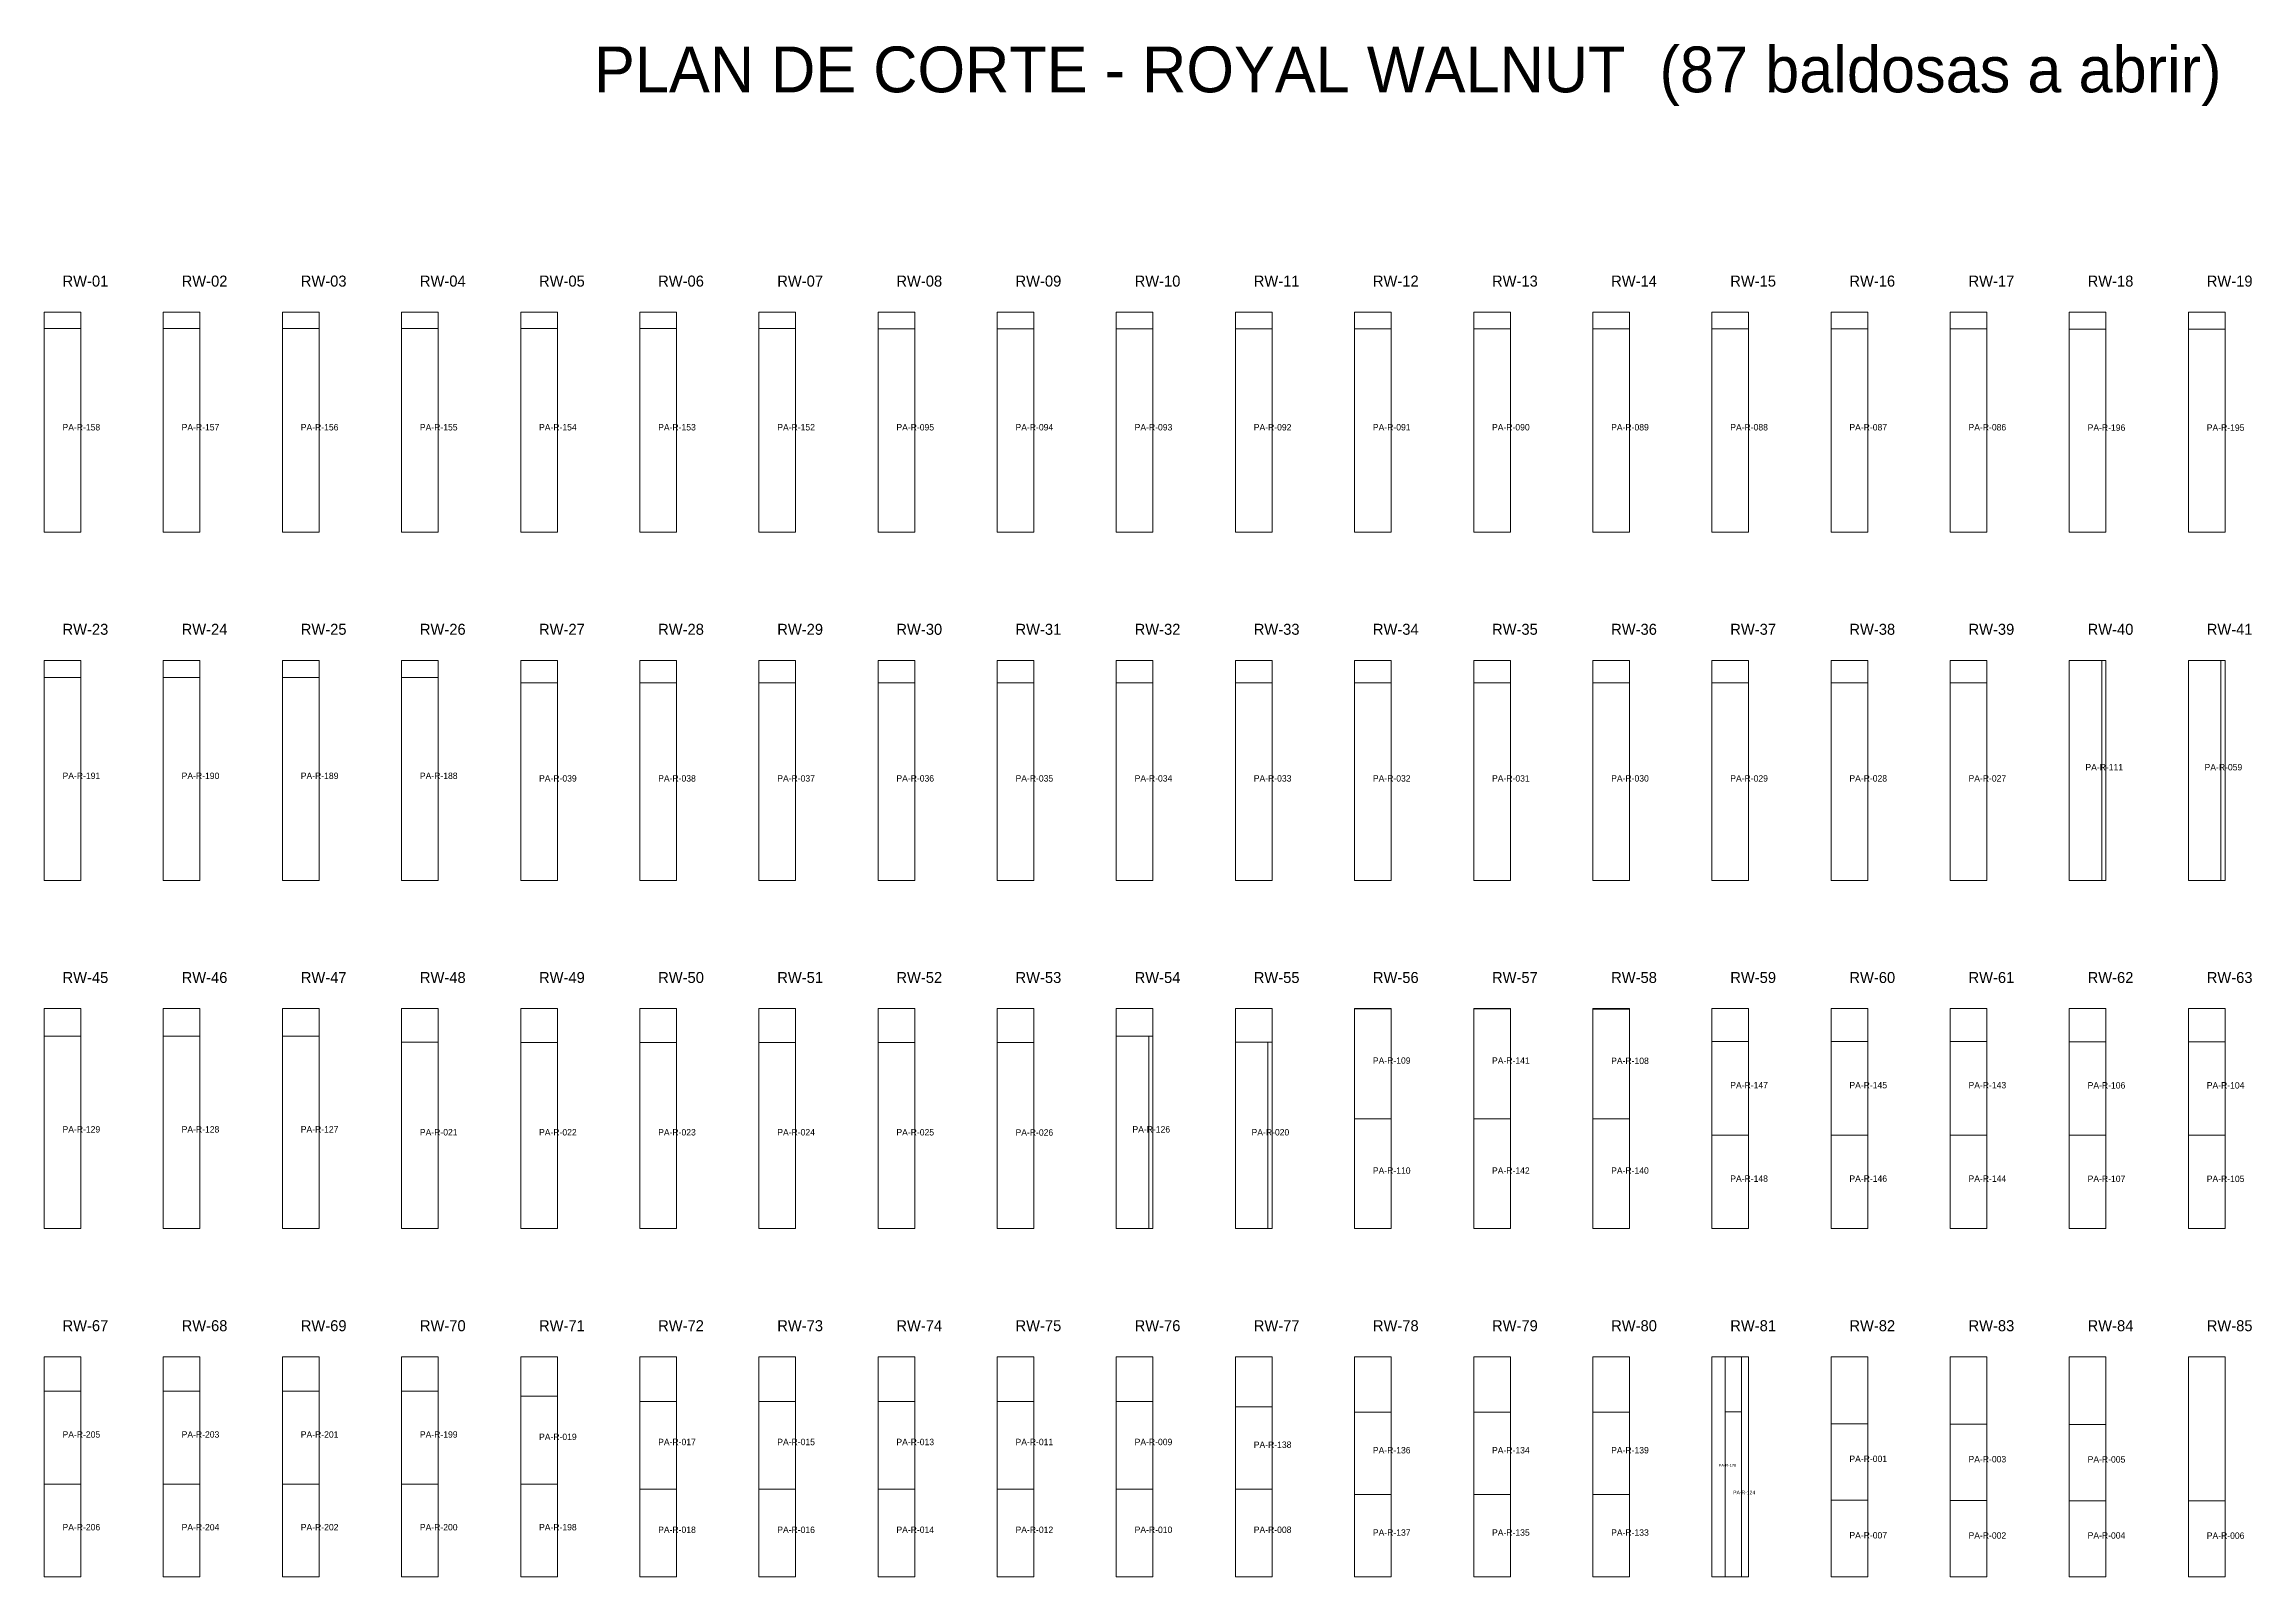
# Model space of a CAD drawing. Header units: metres. Extents: x 489.5 to 518.3, y -112.5 to -80.1.
# Drawn here: x 489.54 to 501.58, y -112.51 to -104.14 of the extents above; entities that cross this region are included whole.
import ezdxf

# ---------------------------------------------------------------- set-up
doc = ezdxf.new("R2010")
doc.units = ezdxf.units.M
for name, color, linetype, lineweight, plot in [('CORTE-DESPERDICIO', 1, 'Continuous', 0, False), ('CORTE-RECORTE', 3, 'Continuous', 0, False), ('CORTE-SOBRANTE', 2, 'Continuous', 0, False), ('CORTE-TEXTO', 5, 'Continuous', 0, False), ('CORTE-TILE', 7, 'Continuous', 0, False)]:
    doc.layers.add(name, color=color, linetype=linetype, lineweight=lineweight, plot=plot)

msp = doc.modelspace()

# ---------------------------------------------------------------- linework, layer by layer
at = {"layer": 'CORTE-DESPERDICIO'}
for points in [[(489.539, -105.695), (489.739, -105.695), (489.739, -105.606), (489.539, -105.606)], [(490.189, -105.695), (490.389, -105.695), (490.389, -105.606), (490.189, -105.606)], [(490.839, -105.695), (491.039, -105.695), (491.039, -105.606), (490.839, -105.606)], [(491.489, -105.695), (491.689, -105.695), (491.689, -105.606), (491.489, -105.606)], [(492.139, -105.695), (492.339, -105.695), (492.339, -105.606), (492.139, -105.606)], [(492.789, -105.695), (492.989, -105.695), (492.989, -105.606), (492.789, -105.606)], [(493.439, -105.695), (493.639, -105.695), (493.639, -105.606), (493.439, -105.606)], [(494.089, -105.696), (494.289, -105.696), (494.289, -105.606), (494.089, -105.606)], [(494.739, -105.696), (494.939, -105.696), (494.939, -105.606), (494.739, -105.606)], [(495.389, -105.696), (495.589, -105.696), (495.589, -105.606), (495.389, -105.606)], [(496.039, -105.696), (496.239, -105.696), (496.239, -105.606), (496.039, -105.606)], [(496.689, -105.696), (496.889, -105.696), (496.889, -105.606), (496.689, -105.606)], [(497.339, -105.696), (497.539, -105.696), (497.539, -105.606), (497.339, -105.606)], [(497.989, -105.696), (498.189, -105.696), (498.189, -105.606), (497.989, -105.606)], [(498.639, -105.696), (498.839, -105.696), (498.839, -105.606), (498.639, -105.606)], [(499.289, -105.696), (499.489, -105.696), (499.489, -105.606), (499.289, -105.606)], [(499.939, -105.696), (500.139, -105.696), (500.139, -105.606), (499.939, -105.606)], [(500.589, -105.699), (500.789, -105.699), (500.789, -105.606), (500.589, -105.606)], [(501.239, -105.699), (501.439, -105.699), (501.439, -105.606), (501.239, -105.606)], [(489.539, -107.599), (489.739, -107.599), (489.739, -107.506), (489.539, -107.506)], [(490.189, -107.599), (490.389, -107.599), (490.389, -107.506), (490.189, -107.506)], [(490.839, -107.599), (491.039, -107.599), (491.039, -107.506), (490.839, -107.506)], [(491.489, -107.599), (491.689, -107.599), (491.689, -107.506), (491.489, -107.506)], [(500.766, -108.706), (500.789, -108.706), (500.789, -107.506), (500.766, -107.506)], [(501.416, -108.706), (501.439, -108.706), (501.439, -107.506), (501.416, -107.506)], [(495.566, -110.606), (495.589, -110.606), (495.589, -109.557), (495.566, -109.557)], [(496.216, -110.606), (496.239, -110.606), (496.239, -109.589), (496.216, -109.589)], [(498.711, -111.606), (498.8, -111.606), (498.8, -111.306), (498.711, -111.306)], [(498.8, -112.506), (498.839, -112.506), (498.839, -111.306), (498.8, -111.306)]]:
    msp.add_lwpolyline(points, close=True, dxfattribs=at)
at = {"layer": 'CORTE-RECORTE'}
for points in [[(489.539, -106.806), (489.739, -106.806), (489.739, -105.695), (489.539, -105.695)], [(490.189, -106.806), (490.389, -106.806), (490.389, -105.695), (490.189, -105.695)], [(490.839, -106.806), (491.039, -106.806), (491.039, -105.695), (490.839, -105.695)], [(491.489, -106.806), (491.689, -106.806), (491.689, -105.695), (491.489, -105.695)], [(492.139, -106.806), (492.339, -106.806), (492.339, -105.695), (492.139, -105.695)], [(492.789, -106.806), (492.989, -106.806), (492.989, -105.695), (492.789, -105.695)], [(493.439, -106.806), (493.639, -106.806), (493.639, -105.695), (493.439, -105.695)], [(494.089, -106.806), (494.289, -106.806), (494.289, -105.696), (494.089, -105.696)], [(494.739, -106.806), (494.939, -106.806), (494.939, -105.696), (494.739, -105.696)], [(495.389, -106.806), (495.589, -106.806), (495.589, -105.696), (495.389, -105.696)], [(496.039, -106.806), (496.239, -106.806), (496.239, -105.696), (496.039, -105.696)], [(496.689, -106.806), (496.889, -106.806), (496.889, -105.696), (496.689, -105.696)], [(497.339, -106.806), (497.539, -106.806), (497.539, -105.696), (497.339, -105.696)], [(497.989, -106.806), (498.189, -106.806), (498.189, -105.696), (497.989, -105.696)], [(498.639, -106.806), (498.839, -106.806), (498.839, -105.696), (498.639, -105.696)], [(499.289, -106.806), (499.489, -106.806), (499.489, -105.696), (499.289, -105.696)], [(499.939, -106.806), (500.139, -106.806), (500.139, -105.696), (499.939, -105.696)], [(500.589, -106.806), (500.789, -106.806), (500.789, -105.699), (500.589, -105.699)], [(501.239, -106.806), (501.439, -106.806), (501.439, -105.699), (501.239, -105.699)], [(500.589, -108.706), (500.766, -108.706), (500.766, -107.506), (500.589, -107.506)], [(501.239, -108.706), (501.416, -108.706), (501.416, -107.506), (501.239, -107.506)], [(489.539, -108.706), (489.739, -108.706), (489.739, -107.599), (489.539, -107.599)], [(490.189, -108.706), (490.389, -108.706), (490.389, -107.599), (490.189, -107.599)], [(490.839, -108.706), (491.039, -108.706), (491.039, -107.599), (490.839, -107.599)], [(491.489, -108.706), (491.689, -108.706), (491.689, -107.599), (491.489, -107.599)], [(492.139, -108.706), (492.339, -108.706), (492.339, -107.628), (492.139, -107.628)], [(492.789, -108.706), (492.989, -108.706), (492.989, -107.628), (492.789, -107.628)], [(493.439, -108.706), (493.639, -108.706), (493.639, -107.628), (493.439, -107.628)], [(494.089, -108.706), (494.289, -108.706), (494.289, -107.628), (494.089, -107.628)], [(494.739, -108.706), (494.939, -108.706), (494.939, -107.628), (494.739, -107.628)], [(495.389, -108.706), (495.589, -108.706), (495.589, -107.628), (495.389, -107.628)], [(496.039, -108.706), (496.239, -108.706), (496.239, -107.628), (496.039, -107.628)], [(496.689, -108.706), (496.889, -108.706), (496.889, -107.628), (496.689, -107.628)], [(497.339, -108.706), (497.539, -108.706), (497.539, -107.628), (497.339, -107.628)], [(497.989, -108.706), (498.189, -108.706), (498.189, -107.628), (497.989, -107.628)], [(498.639, -108.706), (498.839, -108.706), (498.839, -107.628), (498.639, -107.628)], [(499.289, -108.706), (499.489, -108.706), (499.489, -107.628), (499.289, -107.628)], [(499.939, -108.706), (500.139, -108.706), (500.139, -107.628), (499.939, -107.628)], [(496.689, -110.007), (496.889, -110.007), (496.889, -109.407), (496.689, -109.407)], [(497.339, -110.007), (497.539, -110.007), (497.539, -109.407), (497.339, -109.407)], [(497.989, -110.007), (498.189, -110.007), (498.189, -109.409), (497.989, -109.409)], [(489.539, -110.606), (489.739, -110.606), (489.739, -109.557), (489.539, -109.557)], [(490.189, -110.606), (490.389, -110.606), (490.389, -109.557), (490.189, -109.557)], [(490.839, -110.606), (491.039, -110.606), (491.039, -109.557), (490.839, -109.557)], [(491.489, -110.606), (491.689, -110.606), (491.689, -109.589), (491.489, -109.589)], [(492.139, -110.606), (492.339, -110.606), (492.339, -109.59), (492.139, -109.59)], [(492.789, -110.606), (492.989, -110.606), (492.989, -109.59), (492.789, -109.59)], [(493.439, -110.606), (493.639, -110.606), (493.639, -109.59), (493.439, -109.59)], [(494.089, -110.606), (494.289, -110.606), (494.289, -109.59), (494.089, -109.59)], [(494.739, -110.606), (494.939, -110.606), (494.939, -109.591), (494.739, -109.591)], [(495.389, -110.606), (495.566, -110.606), (495.566, -109.557), (495.389, -109.557)], [(496.039, -110.606), (496.216, -110.606), (496.216, -109.589), (496.039, -109.589)], [(498.639, -110.096), (498.839, -110.096), (498.839, -109.585), (498.639, -109.585)], [(499.289, -110.096), (499.489, -110.096), (499.489, -109.585), (499.289, -109.585)], [(499.939, -110.096), (500.139, -110.096), (500.139, -109.585), (499.939, -109.585)], [(500.589, -110.097), (500.789, -110.097), (500.789, -109.587), (500.589, -109.587)], [(501.239, -110.097), (501.439, -110.097), (501.439, -109.587), (501.239, -109.587)], [(496.689, -110.606), (496.889, -110.606), (496.889, -110.007), (496.689, -110.007)], [(497.339, -110.606), (497.539, -110.606), (497.539, -110.007), (497.339, -110.007)], [(497.989, -110.606), (498.189, -110.606), (498.189, -110.007), (497.989, -110.007)], [(498.639, -110.606), (498.839, -110.606), (498.839, -110.096), (498.639, -110.096)], [(499.289, -110.606), (499.489, -110.606), (499.489, -110.096), (499.289, -110.096)], [(499.939, -110.606), (500.139, -110.606), (500.139, -110.096), (499.939, -110.096)], [(500.589, -110.606), (500.789, -110.606), (500.789, -110.097), (500.589, -110.097)], [(501.239, -110.606), (501.439, -110.606), (501.439, -110.097), (501.239, -110.097)], [(498.639, -112.506), (498.711, -112.506), (498.711, -111.306), (498.639, -111.306)], [(489.539, -112), (489.739, -112), (489.739, -111.493), (489.539, -111.493)], [(490.189, -112), (490.389, -112), (490.389, -111.493), (490.189, -111.493)], [(490.839, -112), (491.039, -112), (491.039, -111.493), (490.839, -111.493)], [(491.489, -112), (491.689, -112), (491.689, -111.493), (491.489, -111.493)], [(492.139, -112), (492.339, -112), (492.339, -111.521), (492.139, -111.521)], [(492.789, -112.028), (492.989, -112.028), (492.989, -111.549), (492.789, -111.549)], [(493.439, -112.028), (493.639, -112.028), (493.639, -111.549), (493.439, -111.549)], [(494.089, -112.028), (494.289, -112.028), (494.289, -111.549), (494.089, -111.549)], [(494.739, -112.028), (494.939, -112.028), (494.939, -111.549), (494.739, -111.549)], [(495.389, -112.028), (495.589, -112.028), (495.589, -111.549), (495.389, -111.549)], [(496.039, -112.028), (496.239, -112.028), (496.239, -111.579), (496.039, -111.579)], [(496.689, -112.057), (496.889, -112.057), (496.889, -111.608), (496.689, -111.608)], [(497.339, -112.057), (497.539, -112.057), (497.539, -111.608), (497.339, -111.608)], [(497.989, -112.057), (498.189, -112.057), (498.189, -111.608), (497.989, -111.608)], [(498.711, -112.506), (498.8, -112.506), (498.8, -111.606), (498.711, -111.606)], [(499.289, -112.088), (499.489, -112.088), (499.489, -111.671), (499.289, -111.671)], [(499.939, -112.09), (500.139, -112.09), (500.139, -111.674), (499.939, -111.674)], [(500.589, -112.091), (500.789, -112.091), (500.789, -111.675), (500.589, -111.675)], [(489.539, -112.506), (489.739, -112.506), (489.739, -112), (489.539, -112)], [(490.189, -112.506), (490.389, -112.506), (490.389, -112), (490.189, -112)], [(490.839, -112.506), (491.039, -112.506), (491.039, -112), (490.839, -112)], [(491.489, -112.506), (491.689, -112.506), (491.689, -112), (491.489, -112)], [(492.139, -112.506), (492.339, -112.506), (492.339, -112), (492.139, -112)], [(492.789, -112.506), (492.989, -112.506), (492.989, -112.028), (492.789, -112.028)], [(493.439, -112.506), (493.639, -112.506), (493.639, -112.028), (493.439, -112.028)], [(494.089, -112.506), (494.289, -112.506), (494.289, -112.028), (494.089, -112.028)], [(494.739, -112.506), (494.939, -112.506), (494.939, -112.028), (494.739, -112.028)], [(495.389, -112.506), (495.589, -112.506), (495.589, -112.028), (495.389, -112.028)], [(496.039, -112.506), (496.239, -112.506), (496.239, -112.028), (496.039, -112.028)], [(496.689, -112.506), (496.889, -112.506), (496.889, -112.057), (496.689, -112.057)], [(497.339, -112.506), (497.539, -112.506), (497.539, -112.057), (497.339, -112.057)], [(497.989, -112.506), (498.189, -112.506), (498.189, -112.057), (497.989, -112.057)], [(499.289, -112.506), (499.489, -112.506), (499.489, -112.088), (499.289, -112.088)], [(499.939, -112.506), (500.139, -112.506), (500.139, -112.09), (499.939, -112.09)], [(500.589, -112.506), (500.789, -112.506), (500.789, -112.091), (500.589, -112.091)], [(501.239, -112.506), (501.439, -112.506), (501.439, -112.091), (501.239, -112.091)]]:
    msp.add_lwpolyline(points, close=True, dxfattribs=at)
at = {"layer": 'CORTE-SOBRANTE'}
for points in [[(492.139, -107.628), (492.339, -107.628), (492.339, -107.506), (492.139, -107.506)], [(492.789, -107.628), (492.989, -107.628), (492.989, -107.506), (492.789, -107.506)], [(493.439, -107.628), (493.639, -107.628), (493.639, -107.506), (493.439, -107.506)], [(494.089, -107.628), (494.289, -107.628), (494.289, -107.506), (494.089, -107.506)], [(494.739, -107.628), (494.939, -107.628), (494.939, -107.506), (494.739, -107.506)], [(495.389, -107.628), (495.589, -107.628), (495.589, -107.506), (495.389, -107.506)], [(496.039, -107.628), (496.239, -107.628), (496.239, -107.506), (496.039, -107.506)], [(496.689, -107.628), (496.889, -107.628), (496.889, -107.506), (496.689, -107.506)], [(497.339, -107.628), (497.539, -107.628), (497.539, -107.506), (497.339, -107.506)], [(497.989, -107.628), (498.189, -107.628), (498.189, -107.506), (497.989, -107.506)], [(498.639, -107.628), (498.839, -107.628), (498.839, -107.506), (498.639, -107.506)], [(499.289, -107.628), (499.489, -107.628), (499.489, -107.506), (499.289, -107.506)], [(499.939, -107.628), (500.139, -107.628), (500.139, -107.506), (499.939, -107.506)], [(489.539, -109.557), (489.739, -109.557), (489.739, -109.406), (489.539, -109.406)], [(490.189, -109.557), (490.389, -109.557), (490.389, -109.406), (490.189, -109.406)], [(490.839, -109.557), (491.039, -109.557), (491.039, -109.406), (490.839, -109.406)], [(491.489, -109.589), (491.689, -109.589), (491.689, -109.406), (491.489, -109.406)], [(492.139, -109.59), (492.339, -109.59), (492.339, -109.406), (492.139, -109.406)], [(492.789, -109.59), (492.989, -109.59), (492.989, -109.406), (492.789, -109.406)], [(493.439, -109.59), (493.639, -109.59), (493.639, -109.406), (493.439, -109.406)], [(494.089, -109.59), (494.289, -109.59), (494.289, -109.406), (494.089, -109.406)], [(494.739, -109.591), (494.939, -109.591), (494.939, -109.406), (494.739, -109.406)], [(495.389, -109.557), (495.589, -109.557), (495.589, -109.406), (495.389, -109.406)], [(496.039, -109.589), (496.239, -109.589), (496.239, -109.406), (496.039, -109.406)], [(498.639, -109.585), (498.839, -109.585), (498.839, -109.406), (498.639, -109.406)], [(499.289, -109.585), (499.489, -109.585), (499.489, -109.406), (499.289, -109.406)], [(499.939, -109.585), (500.139, -109.585), (500.139, -109.406), (499.939, -109.406)], [(500.589, -109.587), (500.789, -109.587), (500.789, -109.406), (500.589, -109.406)], [(501.239, -109.587), (501.439, -109.587), (501.439, -109.406), (501.239, -109.406)], [(489.539, -111.493), (489.739, -111.493), (489.739, -111.306), (489.539, -111.306)], [(490.189, -111.493), (490.389, -111.493), (490.389, -111.306), (490.189, -111.306)], [(490.839, -111.493), (491.039, -111.493), (491.039, -111.306), (490.839, -111.306)], [(491.489, -111.493), (491.689, -111.493), (491.689, -111.306), (491.489, -111.306)], [(492.139, -111.521), (492.339, -111.521), (492.339, -111.306), (492.139, -111.306)], [(492.789, -111.549), (492.989, -111.549), (492.989, -111.306), (492.789, -111.306)], [(493.439, -111.549), (493.639, -111.549), (493.639, -111.306), (493.439, -111.306)], [(494.089, -111.549), (494.289, -111.549), (494.289, -111.306), (494.089, -111.306)], [(494.739, -111.549), (494.939, -111.549), (494.939, -111.306), (494.739, -111.306)], [(495.389, -111.549), (495.589, -111.549), (495.589, -111.306), (495.389, -111.306)], [(496.039, -111.579), (496.239, -111.579), (496.239, -111.306), (496.039, -111.306)], [(496.689, -111.608), (496.889, -111.608), (496.889, -111.306), (496.689, -111.306)], [(497.339, -111.608), (497.539, -111.608), (497.539, -111.306), (497.339, -111.306)], [(497.989, -111.608), (498.189, -111.608), (498.189, -111.306), (497.989, -111.306)], [(499.289, -111.671), (499.489, -111.671), (499.489, -111.306), (499.289, -111.306)], [(499.939, -111.674), (500.139, -111.674), (500.139, -111.306), (499.939, -111.306)], [(500.589, -111.675), (500.789, -111.675), (500.789, -111.306), (500.589, -111.306)], [(501.239, -112.091), (501.439, -112.091), (501.439, -111.306), (501.239, -111.306)]]:
    msp.add_lwpolyline(points, close=True, dxfattribs=at)
at = {"layer": 'CORTE-TILE'}
for points in [[(489.539, -106.806), (489.739, -106.806), (489.739, -105.606), (489.539, -105.606)], [(490.189, -106.806), (490.389, -106.806), (490.389, -105.606), (490.189, -105.606)], [(490.839, -106.806), (491.039, -106.806), (491.039, -105.606), (490.839, -105.606)], [(491.489, -106.806), (491.689, -106.806), (491.689, -105.606), (491.489, -105.606)], [(492.139, -106.806), (492.339, -106.806), (492.339, -105.606), (492.139, -105.606)], [(492.789, -106.806), (492.989, -106.806), (492.989, -105.606), (492.789, -105.606)], [(493.439, -106.806), (493.639, -106.806), (493.639, -105.606), (493.439, -105.606)], [(494.089, -106.806), (494.289, -106.806), (494.289, -105.606), (494.089, -105.606)], [(494.739, -106.806), (494.939, -106.806), (494.939, -105.606), (494.739, -105.606)], [(495.389, -106.806), (495.589, -106.806), (495.589, -105.606), (495.389, -105.606)], [(496.039, -106.806), (496.239, -106.806), (496.239, -105.606), (496.039, -105.606)], [(496.689, -106.806), (496.889, -106.806), (496.889, -105.606), (496.689, -105.606)], [(497.339, -106.806), (497.539, -106.806), (497.539, -105.606), (497.339, -105.606)], [(497.989, -106.806), (498.189, -106.806), (498.189, -105.606), (497.989, -105.606)], [(498.639, -106.806), (498.839, -106.806), (498.839, -105.606), (498.639, -105.606)], [(499.289, -106.806), (499.489, -106.806), (499.489, -105.606), (499.289, -105.606)], [(499.939, -106.806), (500.139, -106.806), (500.139, -105.606), (499.939, -105.606)], [(500.589, -106.806), (500.789, -106.806), (500.789, -105.606), (500.589, -105.606)], [(501.239, -106.806), (501.439, -106.806), (501.439, -105.606), (501.239, -105.606)], [(489.539, -108.706), (489.739, -108.706), (489.739, -107.506), (489.539, -107.506)], [(490.189, -108.706), (490.389, -108.706), (490.389, -107.506), (490.189, -107.506)], [(490.839, -108.706), (491.039, -108.706), (491.039, -107.506), (490.839, -107.506)], [(491.489, -108.706), (491.689, -108.706), (491.689, -107.506), (491.489, -107.506)], [(492.139, -108.706), (492.339, -108.706), (492.339, -107.506), (492.139, -107.506)], [(492.789, -108.706), (492.989, -108.706), (492.989, -107.506), (492.789, -107.506)], [(493.439, -108.706), (493.639, -108.706), (493.639, -107.506), (493.439, -107.506)], [(494.089, -108.706), (494.289, -108.706), (494.289, -107.506), (494.089, -107.506)], [(494.739, -108.706), (494.939, -108.706), (494.939, -107.506), (494.739, -107.506)], [(495.389, -108.706), (495.589, -108.706), (495.589, -107.506), (495.389, -107.506)], [(496.039, -108.706), (496.239, -108.706), (496.239, -107.506), (496.039, -107.506)], [(496.689, -108.706), (496.889, -108.706), (496.889, -107.506), (496.689, -107.506)], [(497.339, -108.706), (497.539, -108.706), (497.539, -107.506), (497.339, -107.506)], [(497.989, -108.706), (498.189, -108.706), (498.189, -107.506), (497.989, -107.506)], [(498.639, -108.706), (498.839, -108.706), (498.839, -107.506), (498.639, -107.506)], [(499.289, -108.706), (499.489, -108.706), (499.489, -107.506), (499.289, -107.506)], [(499.939, -108.706), (500.139, -108.706), (500.139, -107.506), (499.939, -107.506)], [(500.589, -108.706), (500.789, -108.706), (500.789, -107.506), (500.589, -107.506)], [(501.239, -108.706), (501.439, -108.706), (501.439, -107.506), (501.239, -107.506)], [(489.539, -110.606), (489.739, -110.606), (489.739, -109.406), (489.539, -109.406)], [(490.189, -110.606), (490.389, -110.606), (490.389, -109.406), (490.189, -109.406)], [(490.839, -110.606), (491.039, -110.606), (491.039, -109.406), (490.839, -109.406)], [(491.489, -110.606), (491.689, -110.606), (491.689, -109.406), (491.489, -109.406)], [(492.139, -110.606), (492.339, -110.606), (492.339, -109.406), (492.139, -109.406)], [(492.789, -110.606), (492.989, -110.606), (492.989, -109.406), (492.789, -109.406)], [(493.439, -110.606), (493.639, -110.606), (493.639, -109.406), (493.439, -109.406)], [(494.089, -110.606), (494.289, -110.606), (494.289, -109.406), (494.089, -109.406)], [(494.739, -110.606), (494.939, -110.606), (494.939, -109.406), (494.739, -109.406)], [(495.389, -110.606), (495.589, -110.606), (495.589, -109.406), (495.389, -109.406)], [(496.039, -110.606), (496.239, -110.606), (496.239, -109.406), (496.039, -109.406)], [(496.689, -110.606), (496.889, -110.606), (496.889, -109.406), (496.689, -109.406)], [(497.339, -110.606), (497.539, -110.606), (497.539, -109.406), (497.339, -109.406)], [(497.989, -110.606), (498.189, -110.606), (498.189, -109.406), (497.989, -109.406)], [(498.639, -110.606), (498.839, -110.606), (498.839, -109.406), (498.639, -109.406)], [(499.289, -110.606), (499.489, -110.606), (499.489, -109.406), (499.289, -109.406)], [(499.939, -110.606), (500.139, -110.606), (500.139, -109.406), (499.939, -109.406)], [(500.589, -110.606), (500.789, -110.606), (500.789, -109.406), (500.589, -109.406)], [(501.239, -110.606), (501.439, -110.606), (501.439, -109.406), (501.239, -109.406)], [(489.539, -112.506), (489.739, -112.506), (489.739, -111.306), (489.539, -111.306)], [(490.189, -112.506), (490.389, -112.506), (490.389, -111.306), (490.189, -111.306)], [(490.839, -112.506), (491.039, -112.506), (491.039, -111.306), (490.839, -111.306)], [(491.489, -112.506), (491.689, -112.506), (491.689, -111.306), (491.489, -111.306)], [(492.139, -112.506), (492.339, -112.506), (492.339, -111.306), (492.139, -111.306)], [(492.789, -112.506), (492.989, -112.506), (492.989, -111.306), (492.789, -111.306)], [(493.439, -112.506), (493.639, -112.506), (493.639, -111.306), (493.439, -111.306)], [(494.089, -112.506), (494.289, -112.506), (494.289, -111.306), (494.089, -111.306)], [(494.739, -112.506), (494.939, -112.506), (494.939, -111.306), (494.739, -111.306)], [(495.389, -112.506), (495.589, -112.506), (495.589, -111.306), (495.389, -111.306)], [(496.039, -112.506), (496.239, -112.506), (496.239, -111.306), (496.039, -111.306)], [(496.689, -112.506), (496.889, -112.506), (496.889, -111.306), (496.689, -111.306)], [(497.339, -112.506), (497.539, -112.506), (497.539, -111.306), (497.339, -111.306)], [(497.989, -112.506), (498.189, -112.506), (498.189, -111.306), (497.989, -111.306)], [(498.639, -112.506), (498.839, -112.506), (498.839, -111.306), (498.639, -111.306)], [(499.289, -112.506), (499.489, -112.506), (499.489, -111.306), (499.289, -111.306)], [(499.939, -112.506), (500.139, -112.506), (500.139, -111.306), (499.939, -111.306)], [(500.589, -112.506), (500.789, -112.506), (500.789, -111.306), (500.589, -111.306)], [(501.239, -112.506), (501.439, -112.506), (501.439, -111.306), (501.239, -111.306)]]:
    msp.add_lwpolyline(points, close=True, dxfattribs=at)

# ---------------------------------------------------------------- texts
at = {"layer": 'CORTE-TEXTO'}
for s, height, p in [('PLAN DE CORTE - ROYAL WALNUT  (87 baldosas a abrir)', 0.25, (492.539, -104.406)), ('RW-01', 0.06, (489.639, -105.466)), ('RW-02', 0.06, (490.289, -105.466)), ('RW-03', 0.06, (490.939, -105.466)), ('RW-04', 0.06, (491.589, -105.466)), ('RW-05', 0.06, (492.239, -105.466)), ('RW-06', 0.06, (492.889, -105.466)), ('RW-07', 0.06, (493.539, -105.466)), ('RW-08', 0.06, (494.189, -105.466)), ('RW-09', 0.06, (494.839, -105.466)), ('RW-10', 0.06, (495.489, -105.466)), ('RW-11', 0.06, (496.139, -105.466)), ('RW-12', 0.06, (496.789, -105.466)), ('RW-13', 0.06, (497.439, -105.466)), ('RW-14', 0.06, (498.089, -105.466)), ('RW-15', 0.06, (498.739, -105.466)), ('RW-16', 0.06, (499.389, -105.466)), ('RW-17', 0.06, (500.039, -105.466)), ('RW-18', 0.06, (500.689, -105.466)), ('RW-19', 0.06, (501.339, -105.466)), ('PA-R-158', 0.035, (489.639, -106.251)), ('PA-R-157', 0.035, (490.289, -106.251)), ('PA-R-156', 0.035, (490.939, -106.251)), ('PA-R-155', 0.035, (491.589, -106.251)), ('PA-R-154', 0.035, (492.239, -106.251)), ('PA-R-153', 0.035, (492.889, -106.251)), ('PA-R-152', 0.035, (493.539, -106.251)), ('PA-R-095', 0.035, (494.189, -106.251)), ('PA-R-094', 0.035, (494.839, -106.251)), ('PA-R-093', 0.035, (495.489, -106.251)), ('PA-R-092', 0.035, (496.139, -106.251)), ('PA-R-091', 0.035, (496.789, -106.251)), ('PA-R-090', 0.035, (497.439, -106.251)), ('PA-R-089', 0.035, (498.089, -106.251)), ('PA-R-088', 0.035, (498.739, -106.251)), ('PA-R-087', 0.035, (499.389, -106.251)), ('PA-R-086', 0.035, (500.039, -106.251)), ('PA-R-196', 0.035, (500.689, -106.253)), ('PA-R-195', 0.035, (501.339, -106.253)), ('RW-23', 0.06, (489.639, -107.366)), ('RW-24', 0.06, (490.289, -107.366)), ('RW-25', 0.06, (490.939, -107.366)), ('RW-26', 0.06, (491.589, -107.366)), ('RW-27', 0.06, (492.239, -107.366)), ('RW-28', 0.06, (492.889, -107.366)), ('RW-29', 0.06, (493.539, -107.366)), ('RW-30', 0.06, (494.189, -107.366)), ('RW-31', 0.06, (494.839, -107.366)), ('RW-32', 0.06, (495.489, -107.366)), ('RW-33', 0.06, (496.139, -107.366)), ('RW-34', 0.06, (496.789, -107.366)), ('RW-35', 0.06, (497.439, -107.366)), ('RW-36', 0.06, (498.089, -107.366)), ('RW-37', 0.06, (498.739, -107.366)), ('RW-38', 0.06, (499.389, -107.366)), ('RW-39', 0.06, (500.039, -107.366)), ('RW-40', 0.06, (500.689, -107.366)), ('RW-41', 0.06, (501.339, -107.366)), ('PA-R-191', 0.035, (489.639, -108.153)), ('PA-R-190', 0.035, (490.289, -108.153)), ('PA-R-189', 0.035, (490.939, -108.153)), ('PA-R-188', 0.035, (491.589, -108.153)), ('PA-R-039', 0.035, (492.239, -108.167)), ('PA-R-038', 0.035, (492.889, -108.167)), ('PA-R-037', 0.035, (493.539, -108.167)), ('PA-R-036', 0.035, (494.189, -108.167)), ('PA-R-035', 0.035, (494.839, -108.167)), ('PA-R-034', 0.035, (495.489, -108.167)), ('PA-R-033', 0.035, (496.139, -108.167)), ('PA-R-032', 0.035, (496.789, -108.167)), ('PA-R-031', 0.035, (497.439, -108.167)), ('PA-R-030', 0.035, (498.089, -108.167)), ('PA-R-029', 0.035, (498.739, -108.167)), ('PA-R-028', 0.035, (499.389, -108.167)), ('PA-R-027', 0.035, (500.039, -108.167)), ('PA-R-111', 0.035, (500.677, -108.106)), ('PA-R-059', 0.035, (501.327, -108.106)), ('RW-45', 0.06, (489.639, -109.266)), ('RW-46', 0.06, (490.289, -109.266)), ('RW-47', 0.06, (490.939, -109.266)), ('RW-48', 0.06, (491.589, -109.266)), ('RW-49', 0.06, (492.239, -109.266)), ('RW-50', 0.06, (492.889, -109.266)), ('RW-51', 0.06, (493.539, -109.266)), ('RW-52', 0.06, (494.189, -109.266)), ('RW-53', 0.06, (494.839, -109.266)), ('RW-54', 0.06, (495.489, -109.266)), ('RW-55', 0.06, (496.139, -109.266)), ('RW-56', 0.06, (496.789, -109.266)), ('RW-57', 0.06, (497.439, -109.266)), ('RW-58', 0.06, (498.089, -109.266)), ('RW-59', 0.06, (498.739, -109.266)), ('RW-60', 0.06, (499.389, -109.266)), ('RW-61', 0.06, (500.039, -109.266)), ('RW-62', 0.06, (500.689, -109.266)), ('RW-63', 0.06, (501.339, -109.266)), ('PA-R-109', 0.035, (496.789, -109.707)), ('PA-R-141', 0.035, (497.439, -109.707)), ('PA-R-108', 0.035, (498.089, -109.708)), ('PA-R-147', 0.035, (498.739, -109.841)), ('PA-R-145', 0.035, (499.389, -109.841)), ('PA-R-143', 0.035, (500.039, -109.841)), ('PA-R-106', 0.035, (500.689, -109.842)), ('PA-R-104', 0.035, (501.339, -109.842)), ('PA-R-129', 0.035, (489.639, -110.082)), ('PA-R-128', 0.035, (490.289, -110.082)), ('PA-R-127', 0.035, (490.939, -110.082)), ('PA-R-021', 0.035, (491.589, -110.098)), ('PA-R-022', 0.035, (492.239, -110.098)), ('PA-R-023', 0.035, (492.889, -110.098)), ('PA-R-024', 0.035, (493.539, -110.098)), ('PA-R-025', 0.035, (494.189, -110.098)), ('PA-R-026', 0.035, (494.839, -110.099)), ('PA-R-126', 0.035, (495.477, -110.082)), ('PA-R-020', 0.035, (496.127, -110.098)), ('PA-R-110', 0.035, (496.789, -110.307)), ('PA-R-142', 0.035, (497.439, -110.307)), ('PA-R-140', 0.035, (498.089, -110.307)), ('PA-R-148', 0.035, (498.739, -110.351)), ('PA-R-146', 0.035, (499.389, -110.351)), ('PA-R-144', 0.035, (500.039, -110.351)), ('PA-R-107', 0.035, (500.689, -110.352)), ('PA-R-105', 0.035, (501.339, -110.352)), ('RW-67', 0.06, (489.639, -111.166)), ('RW-68', 0.06, (490.289, -111.166)), ('RW-69', 0.06, (490.939, -111.166)), ('RW-70', 0.06, (491.589, -111.166)), ('RW-71', 0.06, (492.239, -111.166)), ('RW-72', 0.06, (492.889, -111.166)), ('RW-73', 0.06, (493.539, -111.166)), ('RW-74', 0.06, (494.189, -111.166)), ('RW-75', 0.06, (494.839, -111.166)), ('RW-76', 0.06, (495.489, -111.166)), ('RW-77', 0.06, (496.139, -111.166)), ('RW-78', 0.06, (496.789, -111.166)), ('RW-79', 0.06, (497.439, -111.166)), ('RW-80', 0.06, (498.089, -111.166)), ('RW-81', 0.06, (498.739, -111.166)), ('RW-82', 0.06, (499.389, -111.166)), ('RW-83', 0.06, (500.039, -111.166)), ('RW-84', 0.06, (500.689, -111.166)), ('RW-85', 0.06, (501.339, -111.166)), ('PA-R-205', 0.035, (489.639, -111.747)), ('PA-R-203', 0.035, (490.289, -111.747)), ('PA-R-201', 0.035, (490.939, -111.747)), ('PA-R-199', 0.035, (491.589, -111.747)), ('PA-R-019', 0.035, (492.239, -111.76)), ('PA-R-017', 0.035, (492.889, -111.788)), ('PA-R-015', 0.035, (493.539, -111.788)), ('PA-R-013', 0.035, (494.189, -111.788)), ('PA-R-011', 0.035, (494.839, -111.788)), ('PA-R-009', 0.035, (495.489, -111.788)), ('PA-R-138', 0.035, (496.139, -111.803)), ('PA-R-136', 0.035, (496.789, -111.833)), ('PA-R-134', 0.035, (497.439, -111.833)), ('PA-R-139', 0.035, (498.089, -111.833)), ('PA-R-178', 0.016, (498.675, -111.906)), ('PA-R-001', 0.035, (499.389, -111.88)), ('PA-R-003', 0.035, (500.039, -111.882)), ('PA-R-005', 0.035, (500.689, -111.883)), ('PA-R-124', 0.0198, (498.755, -112.056)), ('PA-R-206', 0.035, (489.639, -112.253)), ('PA-R-204', 0.035, (490.289, -112.253)), ('PA-R-202', 0.035, (490.939, -112.253)), ('PA-R-200', 0.035, (491.589, -112.253)), ('PA-R-198', 0.035, (492.239, -112.253)), ('PA-R-018', 0.035, (492.889, -112.267)), ('PA-R-016', 0.035, (493.539, -112.267)), ('PA-R-014', 0.035, (494.189, -112.267)), ('PA-R-012', 0.035, (494.839, -112.267)), ('PA-R-010', 0.035, (495.489, -112.267)), ('PA-R-008', 0.035, (496.139, -112.267)), ('PA-R-137', 0.035, (496.789, -112.282)), ('PA-R-135', 0.035, (497.439, -112.282)), ('PA-R-133', 0.035, (498.089, -112.282)), ('PA-R-007', 0.035, (499.389, -112.297)), ('PA-R-002', 0.035, (500.039, -112.298)), ('PA-R-004', 0.035, (500.689, -112.298)), ('PA-R-006', 0.035, (501.339, -112.299))]:
    msp.add_text(s, height=height, dxfattribs=at).set_placement(p)

doc.saveas('drawing.dxf')
